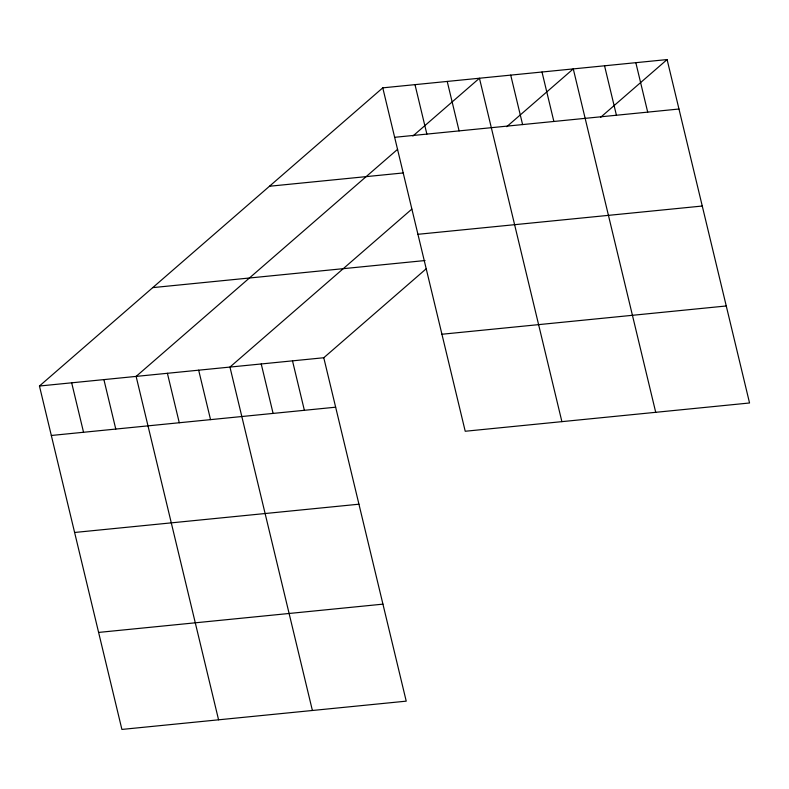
<?xml version="1.0" encoding="UTF-8"?>
<svg xmlns="http://www.w3.org/2000/svg" width="789" height="789" viewBox="0 0 789 789"><rect width="100%" height="100%" fill="white"/><g stroke="black" fill="none" stroke-linecap="round" stroke-linejoin="round"><path stroke-width="1.18" d="M426.287 268.714L323.776 357.742L406.227 701.155L121.9 729.43L39.45 386.018L382.773 87.845L667.099 59.569L749.55 402.982L465.224 431.258L382.773 87.845M397.617 149.299L136.122 376.402L218.573 719.815M412.903 136.024L479.446 78.229L561.896 421.642M411.809 209.134L229.954 367.072L312.395 710.485M506.735 126.694L573.278 68.899L655.718 412.312M600.567 117.354L667.099 59.569M394.648 137.306L678.974 109.02M269.473 186.243L403.445 172.919M417.933 234.303L702.269 206.028M152.75 287.62L425.044 260.538M441.929 334.25L726.265 305.974M39.45 386.018L323.776 357.742M51.324 435.479L335.65 407.193M74.61 532.476L358.946 504.201M98.605 632.423L382.941 604.147M635.826 62.676L647.7 112.137M604.552 65.793L616.426 115.243M542.004 72.016L553.868 121.467M510.72 75.123L522.594 124.573M447.225 81.435L459.099 130.895M414.994 84.64L426.869 134.1M292.502 360.849L304.376 410.31M261.228 363.966L273.102 413.416M198.67 370.189L210.545 419.64M167.396 373.296L179.271 422.746M103.901 379.608L115.776 429.068M71.671 382.813L83.545 432.273"/></g></svg>
